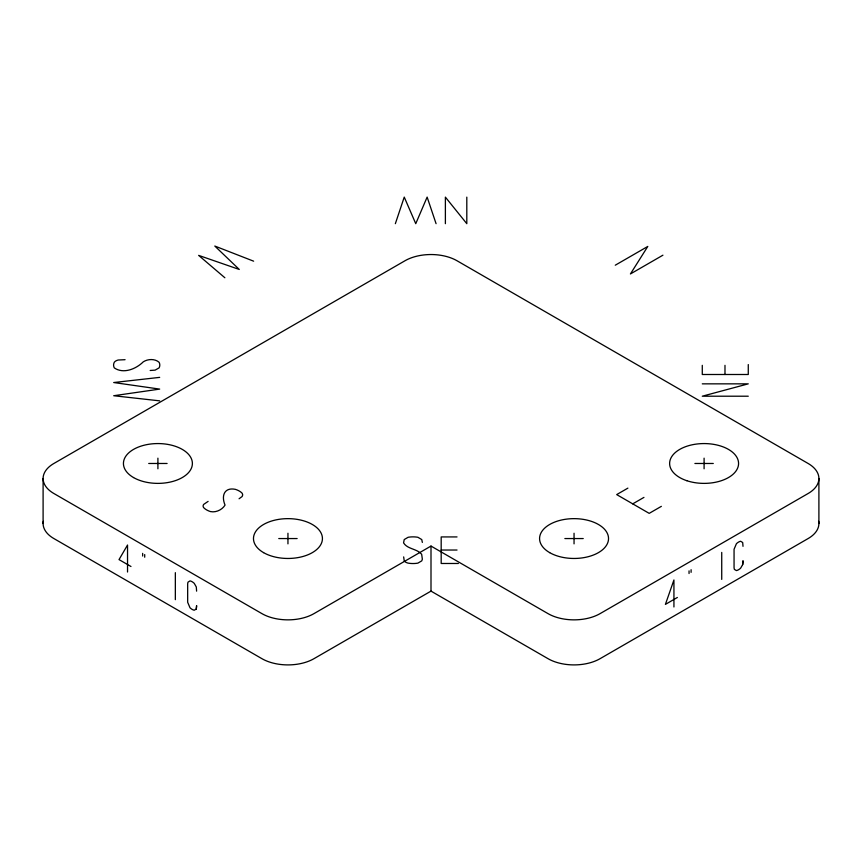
<?xml version="1.0" encoding="UTF-8"?>
<svg xmlns="http://www.w3.org/2000/svg" width="862" height="862" viewBox="0 0 862 862"><rect width="100%" height="100%" fill="white"/><g stroke="black" fill="none" stroke-linecap="round" stroke-linejoin="round"><path stroke-width="1.29" d="M742.688 564.578L743.001 560.947L742.688 564.578L740.641 568.144A9.654 5.571 -60 0 1 736.417 570.579L734.359 569.383L734.058 567.799L734.058 549.288L736.417 543.707A9.654 5.571 -60 0 1 740.641 541.261L742.688 542.521L743.001 546.336M196.299 609.025L196.611 605.749L196.299 609.025L194.252 610.221A9.654 5.571 60 0 1 190.017 607.785L187.668 602.269L187.668 583.768L187.97 582.162L190.017 580.902A9.654 5.571 60 0 1 194.252 583.348L196.299 586.968L196.611 591.149M395.356 223.678L404.246 197.096L415.753 223.678L427.132 197.096L436.075 223.678M615.274 265.205L647.793 246.435L630.424 273.954L662.932 255.184M208.108 501.393L203.669 504.41A7.37 4.256 0 0 0 203.647 507.61A16.96 9.784 0 0 0 210.533 511.597C216.028 512.728 222.202 509.776 225.047 505.1C221.114 495.855 224.239 487.095 235.315 489.325A16.96 9.784 0 0 1 242.211 493.301L242.718 494.896L242.147 496.512L239.076 498.764M431 546.066L313.962 613.636A36.786 21.238 0 0 1 261.94 613.636L53.875 493.506A36.786 21.238 0 0 1 53.875 463.476L404.989 260.755A36.786 21.238 0 0 1 457.011 260.755L808.125 463.476A36.786 21.238 0 0 1 808.125 493.506L600.06 613.636A36.786 21.238 0 0 1 548.038 613.636L431 546.066L431 591.116L313.962 658.687A36.786 21.238 0 0 1 261.94 658.687L53.875 538.556A36.786 21.238 0 0 1 43.305 521.327M627.892 488.129L616.686 494.594L649.194 513.364L661.359 506.35M632.74 503.861L643.946 497.396M677.37 597.474L665.41 604.381L673.933 579.975L673.933 606.977M159.685 377.373L113.698 382.534L159.685 389.096L113.698 395.733L159.685 400.852M125.076 359.691L118.234 360.014A7.37 4.256 0 0 0 114.301 362.266A16.96 9.784 0 0 0 114.301 367.891C123.395 374.248 136.067 369.001 143.254 361.857C147.833 358.872 154.858 358.56 159.082 362.266A16.96 9.784 0 0 1 159.082 367.891L155.117 370.132L150.182 370.477M702.282 383.849L748.27 383.849L702.282 396.208L748.27 396.208M148.717 463.476L167.099 463.476M694.901 463.476L713.283 463.476M457.032 536.929L441.182 536.929L441.182 563.479L458.379 563.479M278.76 538.556L297.142 538.556M564.858 538.556L583.24 538.556M441.182 550.031L457.032 550.031M253.633 261.175L214.8 246.047L239.28 269.461L198.637 255.378L224.874 277.769M431 591.116L548.038 658.687A36.786 21.238 0 0 0 600.06 658.687L808.125 538.556A36.786 21.238 0 0 0 818.695 521.327M130.981 566.506L119.021 559.6L127.533 545.021L127.533 572.023M818.9 478.496L818.9 523.536M748.27 364.561L748.27 374.496L702.282 374.496L702.282 365.337M724.985 365.337L724.985 374.496M721.731 552.413L721.731 579.415M704.092 458.164L704.092 468.788M691.098 569.696L691.098 572.346M689.05 570.87L689.05 573.532M574.049 533.244L574.049 543.868M466.805 197.129L466.805 223.678L445.385 197.129L445.385 223.678M422.348 542.413L421.755 539.558L417.876 537.274A16.96 9.784 0 0 0 408.135 537.274L404.224 539.558L403.567 542.866C407.424 549.277 417.014 548.641 421.658 554.277L422.348 559.179L421.755 560.86L417.876 563.134A16.96 9.784 0 0 1 408.135 563.134A7.37 4.256 0 0 1 404.224 560.86L403.664 556.906M287.951 533.244L287.951 543.868M175.342 572.659L175.342 599.661M157.908 458.164L157.908 468.788M144.708 554.568L144.708 557.229M142.661 553.382L142.661 556.044M43.1 478.496L43.1 523.536M133.524 477.548A34.48 19.912 0 0 0 191.213 468.626A34.48 19.912 0 0 0 148.986 444.242A34.48 19.912 0 0 0 133.524 477.548M686.852 480.716A34.48 19.912 0 0 0 738.572 463.476A34.48 19.912 0 0 0 686.852 446.236A34.48 19.912 0 0 0 686.852 480.716M549.665 552.628A34.48 19.912 0 0 0 607.354 543.707A34.48 19.912 0 0 0 565.127 519.323A34.48 19.912 0 0 0 549.665 552.628M263.567 552.628A34.48 19.912 0 0 0 321.257 543.707A34.48 19.912 0 0 0 279.029 519.323A34.48 19.912 0 0 0 263.567 552.628"/></g></svg>
